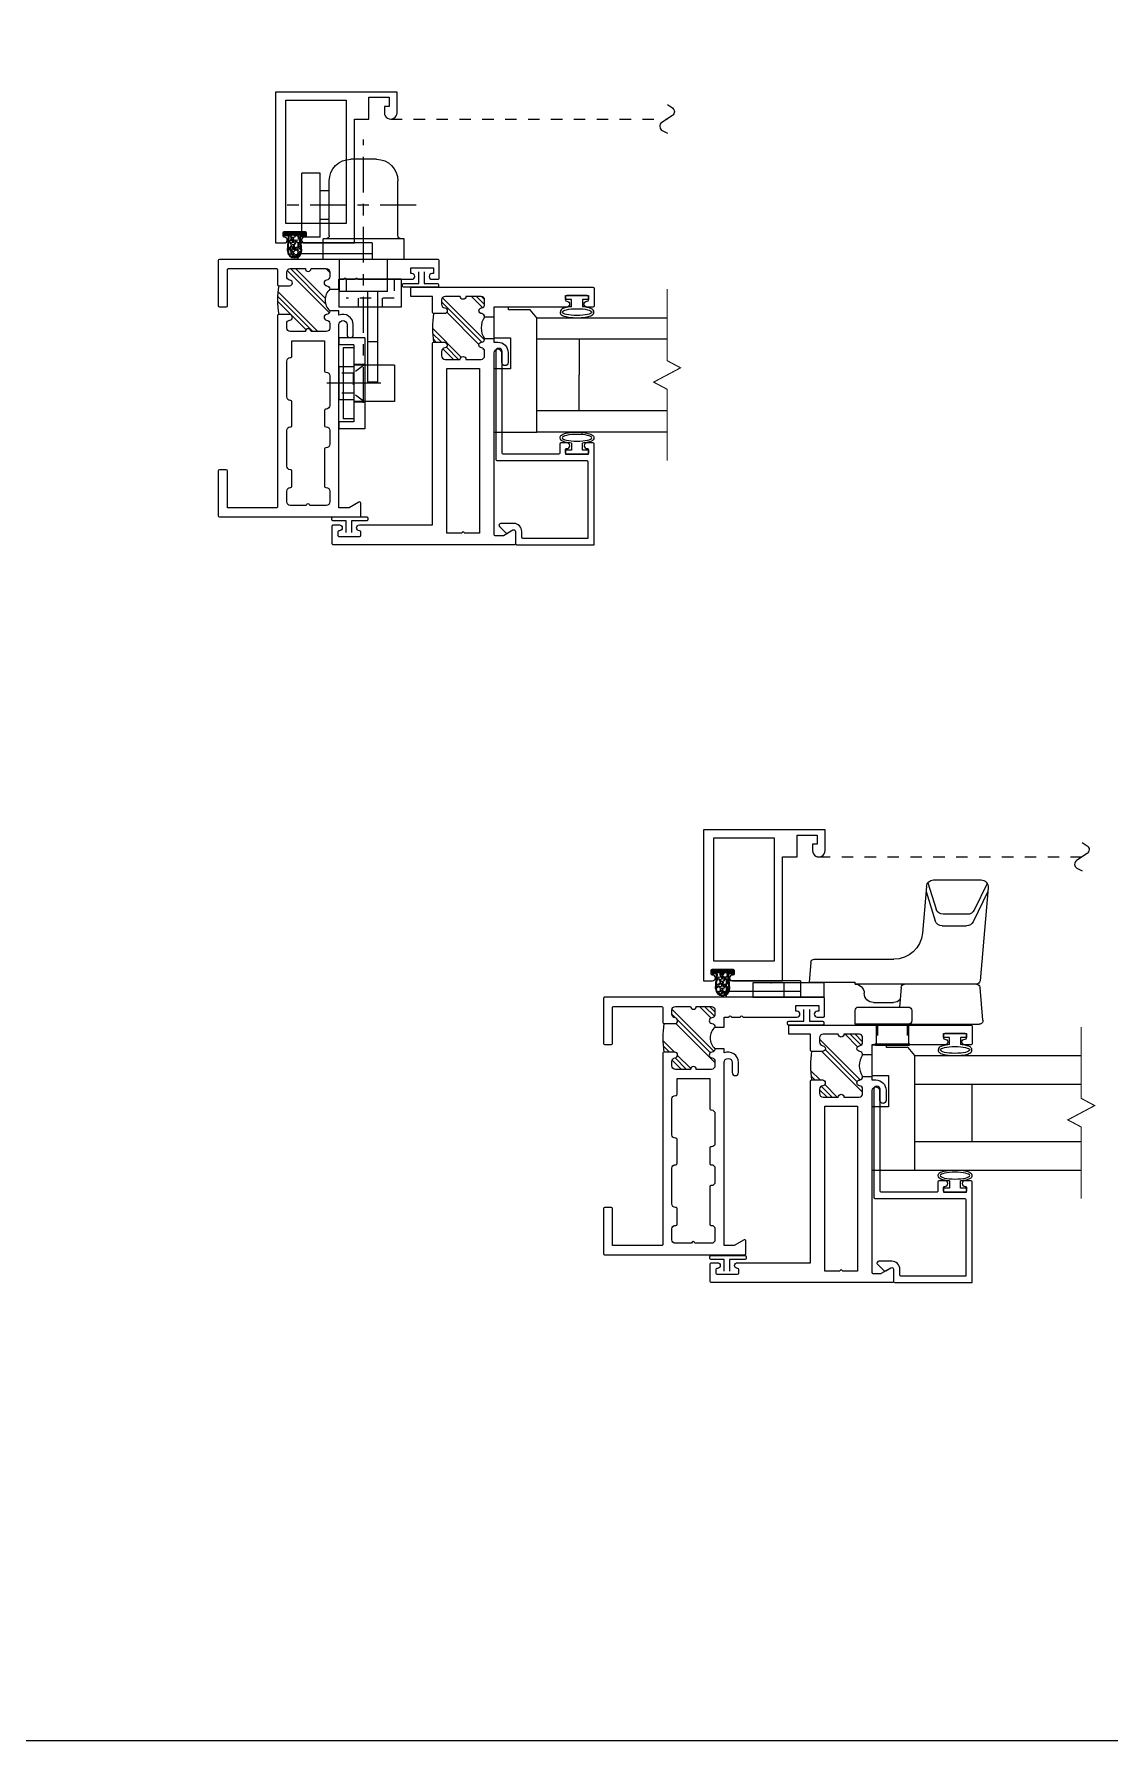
# Model space of a CAD drawing. Extents: x -7.4 to 79.9, y -10.6 to 40.1.
# Drawn here: x 6.81 to 16.21, y 1.37 to 16.29 of the extents above; entities that cross this region are included whole.
import ezdxf

# ---------------------------------------------------------------- set-up
doc = ezdxf.new("R2010")
doc.units = 0
doc.header["$LTSCALE"] = 0.25
doc.header["$MEASUREMENT"] = 0
for name, pattern in [('CENTER', [2, 1.25, -0.25, 0.25, -0.25]), ('HIDDEN', [0.375, 0.25, -0.125]), ('HIDDEN2', [0.1875, 0.125, -0.0625])]:
    doc.linetypes.add(name, pattern=pattern)
doc.layers.get('0').update_dxf_attribs({"linetype": 'CONTINUOUS'})
for name, color, linetype in [('FRAME', 1, 'CONTINUOUS'), ('GLASS', 7, 'CONTINUOUS'), ('LOCK', 7, 'CONTINUOUS'), ('MAGNET', 3, 'CONTINUOUS'), ('MISC', 7, 'CONTINUOUS'), ('MULTIPOINT_LATCH', 3, 'CONTINUOUS'), ('SCREEN', 92, 'CONTINUOUS'), ('TEXT', 7, 'CONTINUOUS'), ('VENT', 5, 'CONTINUOUS'), ('YK_GLASS_STOP', 5, 'CONTINUOUS')]:
    doc.layers.add(name, color=color, linetype=linetype)

# ---------------------------------------------------------------- blocks, each defined once
blk = doc.blocks.new('PO_STRIKE_PLATE')
at = {"layer": 'MISC'}
for p, q in [((0, 0), (3.552713678800501e-15, 0.6249999999999991)), ((3.552713678800501e-15, 0.6249999999999991), (0.1250000000000036, 0.6249999999999991)), ((0.1250000000000036, 0.6249999999999991), (0.1250000000000036, 0)), ((0.1250000000000036, 0.2699999999999996), (0, 0.2699999999999996)), ((0.1250000000000036, 0), (0, 0))]:
    blk.add_line(p, q, dxfattribs=at)
for p in [(0, 0.1599999999999993), (0.1250000000000036, 0.1599999999999993)]:
    blk.add_point(p, dxfattribs=at)
blk = doc.blocks.new('CAM_HANDLE')
for p, q in [((0, 0.1161875000000006), (0, 0.2714741523353972)), ((0.008493404240219604, 0.2792569234142386), (0.08036840424021818, 0.2729686757233143)), ((0.08750000000000213, 0.2651859046444729), (0.08750000000000213, 0)), ((0.2980131915195727, 0.2907622597221025), (0.09463159575978608, 0.2729686757233143)), ((0.2899999999999991, 0.2900611963054782), (0.2237782185349992, 0.2577788285627998)), ((0.3074550419727942, 0.2885703313885841), (0.2487782185350014, 0.2599660451509482)), ((0.3150000000000013, 0.1715660874876486), (0.3150000000000048, 0.2751967175644188)), ((0.2150000000000034, 0.1899867802653876), (0.2149999999999999, 0.2437338220277168)), ((0.240000000000002, 0.2459210386158652), (0.240000000000002, 0.1921739968535352)), ((0.3007368084804334, 0.1560005453299649), (0.1990527660782746, 0.1471043443582891)), ((0.2899999999999991, 0.1550611963054784), (0.2259642992054154, 0.1750730787428489)), ((0.308876598046254, 0.159162045421958), (0.2509642992054175, 0.1772602953309965)), ((0, 0.1161875000000006), (0, 0)), ((0.02968750000000142, 0.1240000000000006), (0.0078125, 0.1240000000000006)), ((0.03750000000000142, 0.0078125), (0.03750000000000142, 0.1161875000000006)), ((0.08036840424021818, 0.1004708081596526), (0.03750000000000142, 0.09672030876518711)), ((0.04750000000000298, 0.03999999999999915), (0.04750000000000298, 0.08420058844072464)), ((0.142000000000003, -0.08897828859934265), (0.142000000000003, 0.08484217572755526)), ((0, 0), (0.02968750000000142, 0)), ((0.08750000000000213, 0), (0.09199999999999875, 0)), ((0.09199999999999875, -0.1005115590726504), (0.09199999999999875, 0)), ((0.1348684042402155, -0.09676105967818494), (0.09199999999999875, -0.1005115590726504))]:
    blk.add_line(p, q)
for centre, radius, start, end in [((0.0078125, 0.2714741523353972), 0.007812499999999637, 85, 179.9999999999993), ((0.07968750000000213, 0.2651859046444729), 0.0078125, 0, 85.00000000000061), ((0.09531250000000213, 0.2651859046444729), 0.007812499999999637, 95, 180.0000000000007), ((0.2993750000000048, 0.2751967175644188), 0.015625, 0, 94.99999999999858), ((0.2306249999999999, 0.2437338220277168), 0.01562500000000003, 115.9887087733067, 180.0000000000012), ((0.255625000000002, 0.2459210386158652), 0.01562500000000003, 115.9887087733067, 180.0000000000012), ((0.2306250000000034, 0.1899867802653876), 0.015625, 180, 252.6453836210816), ((0.255625000000002, 0.1921739968535352), 0.015625, 180, 252.6453836210831), ((0.2993750000000013, 0.1715660874876486), 0.01562500000000016, 274.9999999999998, 2.035554996136651e-13), ((0.0078125, 0.1161875000000006), 0.0078125, 90, 180), ((0.02968750000000142, 0.1161875000000006), 0.0078125, 0, 90), ((0.204500000000003, 0.08484217572755526), 0.06249999999999959, 94.99999999999815, 179.9999999999996), ((0.06750000000000256, 0.08420058844072464), 0.01999999999999996, 136.0324787556993, 180), ((0.07968750000000213, 0.1082535792384949), 0.007812499999999637, 275, 1.526666247102488e-13), ((0.06750000000000256, 0.03999999999999915), 0.01999999999999957, 180, 270), ((0.02968750000000142, 0.0078125), 0.0078125, 270, 359.9999999999991), ((0.06750000000000256, 0), 0.01999999999999957, 0, 90), ((0.134187500000003, -0.08897828859934265), 0.007812499999999637, 275, 1.373999622392239e-12)]:
    blk.add_arc(centre, radius, start, end)
blk = doc.blocks.new('05P19-BLOCK-OG')
h = blk.add_hatch()
h.set_pattern_fill('PLAST', angle=45, style=0)
h.set_pattern_definition([(45, (0, 0), (-0.1767766952966369, 0.1767766952966369), []), (45, (-0.02209708691207961, 0.02209708691207961), (-0.1767766952966369, 0.1767766952966369), []), (45, (-0.04419417382415922, 0.04419417382415922), (-0.1767766952966369, 0.1767766952966369), [])])
h.paths.add_polyline_path([(0.006500000000002615, 1.119999999999997, -1), (0.006500000000002615, 1.169999999999998), (0.006499999999999062, 1.301999999999996, 0.4142135623730951), (-0.02449999999999974, 1.333000000000002), (-0.06282235637171851, 1.333000000000002, 0.3831100821435137), (-0.09364390909450426, 1.305321428571432, -0.9477161429389733), (-0.1434999999999995, 1.307999999999996), (-0.1434999999999995, 1.402999999999995, 0.08116490880306991), (-0.3934999999999995, 1.402999999999995), (-0.3935000000000031, 1.307999999999996, -0.9477161429388881), (-0.4433560909054926, 1.305321428571428, 0.383110082143552), (-0.4741776436282805, 1.333000000000002), (-0.5124999999999993, 1.333000000000002, 0.414213562373112), (-0.5435000000000016, 1.301999999999996), (-0.5435000000000016, 1.169999999999998, -1), (-0.5435000000000016, 1.119999999999997), (-0.5435000000000052, 0.9879999999999995, 0.4142135623730697), (-0.5124999999999993, 0.9570000000000007), (-0.4741776436282805, 0.9569999999999972, 0.3831100821435728), (-0.4433560909054714, 0.9846785714285693, -0.898026510133856), (-0.3936439090945107, 0.9846785714285708, 0.009247422742496176), (-0.3934999999999995, 0.9835410560201723, 0.3725428218125842), (-0.3628223563717016, 0.9569999999999972, -0.4362749181193996), (-0.1741776436283076, 0.9569999999999972, 0.3831100821436014), (-0.1433560909054956, 0.9846785714285695, -0.8980265101344621), (-0.0936439090945278, 0.9846785714285708, 0.3831100821435797), (-0.06282235637171851, 0.9570000000000007), (-0.0245000000000033, 0.9570000000000007, 0.414213562373095), (0.006499999999995509, 0.9879999999999995)])
for points in [[(-0.3934999999999995, 0.9835410560201723, -0.009247422742496176), (-0.3936439090945107, 0.9846785714285708, 0.8980265101338284), (-0.4433560909054712, 0.9846785714285708, -0.3831100821435873), (-0.4741776436282805, 0.9569999999999972), (-0.5124999999999993, 0.9570000000000007, -0.4142135623730697), (-0.5435000000000052, 0.9879999999999995), (-0.5435000000000016, 1.119999999999997, 0.9999999999999999), (-0.5435000000000016, 1.169999999999998), (-0.5435000000000016, 1.301999999999996, -0.414213562373112), (-0.5124999999999993, 1.333000000000002), (-0.4741776436282805, 1.333000000000002, -0.383110082143552), (-0.4433560909054926, 1.305321428571428, 0.9477161429388876), (-0.3935000000000031, 1.307999999999996), (-0.3934999999999995, 1.402999999999995, 0.414213562373095), (-0.4035000000000011, 1.413), (-2.073499999999999, 1.413, -0.414213562373147), (-2.083500000000004, 1.423000000000005), (-2.0835, 1.851999999999993), (-1.760500000000017, 1.851999999999993, 0.414213562373095), (-1.750500000000019, 1.861999999999991), (-1.750500000000019, 1.921999999999993, 0.414213562373095), (-1.760500000000017, 1.931999999999992), (-2.1535, 1.931999999999992, 0.414213562373095), (-2.163499999999998, 1.922000000000001), (-2.163499999999999, 0.6969999999999992, 0.414213562373095), (-2.153500000000001, 0.6870000000000012), (-2.042499999999997, 0.6869999999999976, 0.5773502691896818), (-2.033839745962155, 0.7019999999999982), (-2.083500000000001, 0.7880140831103262), (-2.083500000000001, 0.8769999999999989), (-0.4829229117880409, 0.8769999999999989, -0.9999999999999999), (-0.4829229117880409, 0.8060000000000009), (-0.5715738031341093, 0.8060000000000009, 0.9999999999999999), (-0.5715738031341093, 0.7520000000000024), (-0.4834999999999994, 0.7520000000000024, 0.5366750419289156), (-0.4005843802411153, 0.8769999999999953), (-0.3628223563717015, 0.8769999999999988), (-0.3628223563717015, 0.9569999999999972, -0.3831100821435872), (-0.3936439090945107, 0.9846785714285708)], [(-0.1434999999999995, 0.9835410560202007, 0.00924742274226656), (-0.1433560909054983, 0.9846785714285708, -0.383110082143587), (-0.1741776436283076, 0.9569999999999972), (-0.1741776436283076, 0.8769999999999988), (-0.08650000000001157, 0.8769999999999989), (-0.08650000000000446, 0.8378849659528314, 0.3178372451958593), (-0.08316666666667416, 0.8331709207449087, -0.7071067811862941), (-0.08316666666667061, 0.8143147399132538, 0.3178372451957417), (-0.08650000000000801, 0.8096006947053453), (-0.08650000000000801, 0.7378849659528299, 0.3178372451956331), (-0.08316666666667416, 0.7331709207449109, -0.7071067811862941), (-0.08316666666667061, 0.7143147399132559, 0.3178372451959373), (-0.08650000000000801, 0.7096006947053404), (-0.08649999999999736, 0.2389914200298442, 0.9999999999999999), (-0.0365000000000002, 0.2389914200298442), (-0.0365000000000002, 0.25), (0.01350000000000051, 0.25), (0.01350000000000051, 0.04999999999999716), (-0.0365000000000002, 0.05000000000000071), (-0.0365000000000002, 0.0640713322541302, 0.9999999999999999), (-0.08649999999999913, 0.0640713322541302), (-0.08650000000000091, 0.009999999999998016, 0.4142135623731472), (-0.07649999999999935, 0), (0.07649999999999935, 0, 0.414213562373069), (0.08650000000000269, 0.00999999999999801), (0.08650000000000091, 1.922000000000001, 0.414213562373095), (0.07649999999999935, 1.931999999999999), (-0.3164999999999942, 1.931999999999999, 0.414213562372965), (-0.3264999999999958, 1.922000000000001), (-0.3264999999999993, 1.861999999999998, 0.414213562373095), (-0.3164999999999942, 1.852), (-0.003499999999998948, 1.852, -0.414213562373199), (0.006500000000006166, 1.842000000000002), (0.006500000000002615, 1.422999999999998, -0.414213562373095), (-0.003499999999998951, 1.413), (-0.1335000000000015, 1.413, 0.414213562373095), (-0.1434999999999995, 1.402999999999995), (-0.1434999999999995, 1.307999999999996, 0.9477161429388934), (-0.0936439090945047, 1.305321428571428, -0.383110082143551), (-0.06282235637171851, 1.333000000000002), (-0.02449999999999974, 1.333000000000002, -0.414213562373095), (0.006499999999999062, 1.301999999999996), (0.006500000000002615, 1.169999999999998, 0.9999999999999997), (0.006500000000002615, 1.119999999999997), (0.006499999999995509, 0.9879999999999995, -0.414213562373095), (-0.0245000000000033, 0.9570000000000007), (-0.06282235637171851, 0.9570000000000007, -0.3831100821435794), (-0.0936439090945278, 0.9846785714285708, 0.8980265101338356), (-0.1433560909054918, 0.9846785714285708)]]:
    blk.add_lwpolyline(points, format="xyb")
blk.add_lwpolyline([(-1.3765, 0.9879999999999995, -0.414213562373095), (-1.407499999999999, 0.9570000000000007), (-1.528500000000001, 0.9570000000000007, -0.414213562373095), (-1.5595, 0.9879999999999995), (-1.5595, 0.9920000000000009, 0.4142135623730689), (-1.569499999999998, 1.001999999999999), (-1.8965, 1.001999999999999, 0.4142135623731211), (-1.906500000000001, 0.9919999999999973), (-1.906500000000001, 0.9879999999999995, -0.414213562373095), (-1.9375, 0.9570000000000007), (-2.032499999999999, 0.9569999999999972, -0.41421356237312), (-2.063500000000001, 0.9879999999999995), (-2.063500000000001, 1.131999999999998, 0.9999999999999999), (-2.063500000000001, 1.161999999999999), (-2.063499999999999, 1.301999999999996, -0.4142135623730923), (-2.032499999999999, 1.333000000000002), (-1.937500000000002, 1.333000000000002, -0.414213562373095), (-1.906500000000001, 1.301999999999996), (-1.906500000000001, 1.301999999999996), (-1.906500000000003, 1.298000000000005, 0.4142135623730945), (-1.896500000000003, 1.288), (-1.760499999999999, 1.288, 0.4142135623730955), (-1.750499999999999, 1.298000000000005), (-1.750500000000001, 1.301999999999996), (-1.750500000000001, 1.301999999999996, -0.4142135623730959), (-1.7195, 1.333000000000002), (-1.407500000000001, 1.333000000000002, -0.414213562373095), (-1.3765, 1.301999999999996), (-1.3765, 1.301999999999996), (-1.376500000000002, 1.297999999999998, 0.4142135623730976), (-1.366500000000002, 1.288), (-1.155499999999998, 1.288, 0.4142135623730924), (-1.145499999999998, 1.297999999999998), (-1.145499999999997, 1.301999999999996), (-1.145499999999997, 1.301999999999996, -0.414213562373095), (-1.114499999999998, 1.333000000000002), (-0.8024999999999967, 1.333000000000002, -0.4142135623730783), (-0.7714999999999961, 1.301999999999996), (-0.7714999999999979, 1.301999999999996), (-0.7714999999999961, 1.297999999999998, 0.4142135623730955), (-0.7614999999999963, 1.288), (-0.6234999999999999, 1.288), (-0.6234999999999999, 1.001999999999999), (-0.8885000000000005, 1.001999999999999, 0.414213562373069), (-0.8984999999999967, 0.9919999999999973), (-0.8984999999999985, 0.9879999999999995, -0.4142135623731034), (-0.9295000000000009, 0.9570000000000007), (-1.189500000000002, 0.9570000000000007, -0.414213562373095), (-1.220500000000003, 0.9879999999999995), (-1.220500000000001, 0.9919999999999973, 0.4142135623731472), (-1.230499999999999, 1.001999999999999), (-1.366500000000002, 1.001999999999999, 0.414213562373147), (-1.3765, 0.9919999999999973)], format="xyb", close=True)
at = {"color": 7}
for centre, radius, start, end in [((-0.2685000000000384, 0.6380355958714585), 0.7751100177289266, 80.71952999972237, 99.28047000027192), ((-0.2685000000000046, 0.869475561110952), 0.1286749171919361, 42.85912806963021, 137.1408719303697)]:
    blk.add_arc(centre, radius, start, end, dxfattribs=at)
blk = doc.blocks.new('05P11-Z-BAR')
h = blk.add_hatch()
h.set_pattern_fill('PLAST', angle=45, style=0)
h.set_pattern_definition([(45, (-0.3846097068984409, -1.398661897411557e-07), (-0.1767766952966369, 0.1767766952966369), []), (45, (-0.4067067938105207, 0.02209694704589005), (-0.1767766952966369, 0.1767766952966369), []), (45, (-0.4288038807226, 0.04419403395796961), (-0.1767766952966369, 0.1767766952966369), [])])
h.paths.add_polyline_path([(0.006500012155301604, 1.119999860133819, -0.4142135623730743), (-0.01849998784469875, 1.144999860133807, -0.4142135623730742), (0.006500012155301604, 1.169999860133802), (0.006500012155301604, 1.301999860133803, 0.4142135623730952), (-0.02449998784470075, 1.332999860133806), (-0.06282234421639288, 1.332999860133806, 0.3831100821436012), (-0.09364389693920794, 1.305321288705233, -0.9477161429388272), (-0.1434999878446988, 1.307999860133805), (-0.1434999878446988, 1.402999860133806, 0.08732874840429862), (-0.3934999878446988, 1.402999860133806), (-0.3934999878446988, 1.307999860133804, -1), (-0.4434999878446995, 1.307999860133808, 0.3529846201391642), (-0.4733297908957237, 1.332999860133806), (-0.5124999878446985, 1.332999860133806, 0.4142135623730613), (-0.5434999878446973, 1.301999860133804), (-0.5434999878446973, 1.169999860133792, -0.4142135623730532), (-0.5184999878446952, 1.144999860133804, -0.4142135623730535), (-0.5434999878446973, 1.119999860133805), (-0.5434999878446956, 0.9879998601338011, 0.4142135623730853), (-0.5124999878446954, 0.9569998601338012), (-0.4741776314730153, 0.9569998601338008, 0.3831100821436243), (-0.4433560787501896, 0.9846784315623762, -0.8980265101338073), (-0.3936438969391802, 0.9846784315623749, 0.3831100821435955), (-0.3628223442163705, 0.9569998601338012, -0.3255772967541123), (-0.174499987844698, 0.9569998601338008, 0.3636339569096083), (-0.1434999878446988, 0.9819998601337991, -0.9477161429388691), (-0.09364389693920705, 0.9846784315623749, 0.3831100821436257), (-0.06282234421640132, 0.9569998601338012), (-0.02449998784469898, 0.9569998601338012, 0.4142135623730952), (0.006500012155301604, 0.9879998601338018)])
blk.add_line((-0.08650000000003644, 0.8769999999999882), (-0.08650000000003644, 0.8769999999999882))
for points in [[(-2.163499999999992, 2.279999999999987, -0.4142135623730951), (-2.153500000000002, 2.289999999999992), (-2.00050000000001, 2.289999999999992, -0.414213562373095), (-1.990500000000005, 2.279999999999987), (-1.990500000000019, 2.225999999999985, -0.9999999999999999), (-2.040500000000002, 2.225999999999985), (-2.040500000000002, 2.22999999999999, 0.414213562373095), (-2.050500000000007, 2.239999999999995), (-2.080500000000008, 2.239999999999995, 0.414213562373095), (-2.090500000000013, 2.22999999999999), (-2.090500000000013, 2.049999999999983, 0.4142135623730949), (-2.080500000000008, 2.039999999999992), (-2.050500000000007, 2.039999999999992, 0.414213562373095), (-2.040500000000002, 2.049999999999983), (-2.040500000000002, 2.050999999999988, -0.9999999999999999), (-1.990500000000005, 2.050999999999988), (-1.990500000000019, 1.412999999999968), (-0.4034999999999953, 1.412999999999968, -0.414213562373095), (-0.393499999999996, 1.402999999999985), (-0.3935000000012612, 1.306458842872245, -0.8888336095938596), (-0.4431522135836654, 1.305951034930174, 0.3772582045381307), (-0.4738993975682249, 1.33299999999997), (-0.5124999999999962, 1.33299999999997, 0.414213562373095), (-0.5434999999999879, 1.301999999999978), (-0.5435000000000021, 1.169999999999973, -0.9999999999999999), (-0.5435000000000021, 1.119999999999549), (-0.5434999999999879, 0.9879999999999707, 0.414213562373095), (-0.5124999999999962, 0.9569999999999648), (-0.4741776164002478, 0.9569999999999648, 0.3831087811484064), (-0.4433560787501905, 0.9846784315623718, -0.8980265101338769), (-0.3936438969391807, 0.9846784315623744, 0.3831100821435925), (-0.3628223442163709, 0.9569998601338008), (-0.3628223442163634, 0.8769999999999745), (-0.3934999999998494, 0.8769999999999851), (-0.393499999999726, 0.8420000000002545, -0.414213562374017), (-0.4834999999997152, 0.7519999999999811), (-0.571499999999979, 0.7519999999999811, -0.9999999999999999), (-0.571499999999979, 0.8059999999999832), (-0.4859999999997129, 0.8059999999999832, 0.8591549295774696), (-0.4859999999996987, 0.8769999999999776), (-2.073500000000017, 0.8769999999999811, 0.4142135623730951), (-2.083500000000008, 0.866999999999976), (-2.083500000000008, 0.7970333209967748, 0.1316524975873933), (-2.082160254037852, 0.7920333209967794), (-2.03450961894324, 0.7094999999999914, -0.5773534625289464), (-2.047500143700653, 0.6870000000006797), (-2.153500000000002, 0.6869999999999834, -0.414213562373095), (-2.163500000000007, 0.6969999999999885), (-2.163500000000007, 2.280000021861284)], [(-0.02450000000001085, 0.956999999999979, 0.414213562373095), (0.006499999999995065, 0.9879999999999707), (0.006499999999995065, 1.12000000000151, -0.9999999999999997), (0.006499999999995065, 1.169999999999973), (0.006499999999995065, 1.301999999999978, 0.414213562373095), (-0.02450000000001085, 1.332999999999984), (-0.06282235637103684, 1.332999999999984, 0.38311008214375), (-0.09364390909385012, 1.305321428571403, -0.9477161429392208), (-0.1434999999999964, 1.307999999999992), (-0.143499999999996, 1.402999999999984, -0.414213562373095), (-0.1334999999999966, 1.412999999999983), (0.006499999999995509, 1.412999999999997), (0.006499999999995509, 1.602999999999994), (0.0864999999999938, 1.602999999999994), (0.08650000000000801, 0.01000000000000512, -0.414213562373095), (0.0765000000000029, 0), (-0.0765000000000029, 0, -0.414213562373095), (-0.0864999999999938, 0.01000000000000512), (-0.0864999999999938, 0.06399999999999295, -0.9999999999999999), (-0.03650000000001086, 0.06399999999999295), (-0.03650000000001086, 0.06000000000000227, 0.414213562373095), (-0.02650000000000574, 0.04999999999999716), (0.003499999999995396, 0.04999999999999716, 0.414213562373095), (0.01350000000000051, 0.06000000000000227), (0.01350000000000051, 0.2399999999999949, 0.414213562373095), (0.003499999999995396, 0.25), (-0.02650000000000574, 0.25, 0.414213562373095), (-0.03650000000001086, 0.2399999999999949), (-0.03650000000001086, 0.2390000000000043, -0.9999999999999999), (-0.0864999999999938, 0.2390000000000043), (-0.08650000000003644, 0.8769999999999882), (-0.1744999878447051, 0.8769999999999742), (-0.1744999878446976, 0.9569998601338012, 0.3636339569096084), (-0.1434999878446988, 0.9819998601338, -0.9477161429388556), (-0.09364389693920705, 0.9846784315623751, 0.3831100821435591), (-0.06282234421640887, 0.9569998601338017), (-0.02449998784469898, 0.9569998601338014)]]:
    blk.add_lwpolyline(points, format="xyb")
blk.add_lwpolyline([(-2.063499999999998, 1.160499999999971), (-2.063499999999998, 1.287999999999982), (-0.6234999999999999, 1.287999999999968), (-0.6234999999999999, 1.001999999999967), (-2.063499999999998, 1.001999999999981), (-2.063499999999998, 1.129499999999965), (-2.048499999999998, 1.144999999999968)], close=True)
at = {"color": 7}
for centre, radius, start, end in [((-0.2685000000000084, 0.6380355958717443), 0.7751100177289135, 80.71952999972298, 99.28047000039282), ((-0.2686611660305345, 0.8277217441759068), 0.1599348578108211, 53.93185351632605, 126.0681464836738)]:
    blk.add_arc(centre, radius, start, end, dxfattribs=at)
blk = doc.blocks.new('Screen Break Line')
at = {"layer": 'SCREEN'}
blk.add_lwpolyline([(0.1267672425076292, -0.002743002690042573), (0.0966503198508839, -0.04638059856228338, -0.5305913477462466), (0.03040808314428389, -0.04578868895731247), (-0.03040808314428389, 0.04578868895731247, 0.5672288515942128), (-0.09899510331010575, 0.0425370605804325), (-0.1232327574923708, -0.002743002690042573)], format="xyb", dxfattribs=at)
blk = doc.blocks.new('05P09-1in_GLASS_STOP')
for p, q in [((-1.338499999999972, 0.2499999999999649), (-1.373499999999954, 0.2499999999999649)), ((-1.373499999999954, 0.2499999999999649), (-1.373499999999954, 0.04999999999996563)), ((-1.338499999999972, 0.1974999999999594), (-1.338499999999972, 0.2499999999999649)), ((-1.275853779249904, 0.1974999999999593), (-1.338499999999972, 0.1974999999999594)), ((-0.08414622075012657, 0.1974999999999593), (-0.02150000000005881, 0.1974999999999594)), ((-0.02150000000005881, 0.1974999999999594), (-0.02150000000005881, 0.2499999999999649)), ((-0.02150000000005881, 0.2499999999999649), (0.01349999999992357, 0.2499999999999649)), ((0.01349999999992357, 0.2499999999999649), (0.01349999999992357, 0.04999999999996563)), ((-1.373499999999954, 0.04999999999996563), (-1.338499999999972, 0.04999999999996563)), ((-1.338499999999972, 0.04999999999996563), (-1.338499999999972, 0.1024999999999676)), ((-1.338499999999972, 0.1024999999999676), (-1.275826462603502, 0.1024999999999676)), ((-0.02150000000005881, 0.1024999999999676), (-0.08417353739652866, 0.1024999999999676)), ((-0.02150000000005881, 0.04999999999996563), (-0.02150000000005881, 0.1024999999999676)), ((0.01349999999992357, 0.04999999999996563), (-0.02150000000005881, 0.04999999999996563))]:
    blk.add_line(p, q)
blk.add_lwpolyline([(-2.034509618943189, 0.709499999999962, -0.5773502691896282), (-2.047499999999956, 0.6869999999999622), (-2.153499999999957, 0.6869999999999586, 0.414213562373095), (-2.163499999999956, 0.6769999999999589), (-2.163499999999952, -4.074843838788075e-14), (-1.283499999999953, -3.430263807677984e-14, 0.414213562373095), (-1.273499999999953, 0.009999999999965483), (-1.273499999999953, 0.06249999999996569, 0.414213562373095), (-1.298499999999954, 0.08749999999996562, 0.4353107658766602), (-1.323436142935254, 0.06071428571425298, -0.4353107658766482), (-1.333410600109447, 0.04999999999996331), (-1.363499999999954, 0.04999999999996465, -0.414213562373095), (-1.373499999999954, 0.05999999999996444), (-1.373499999999955, 0.2399999999999662, -0.414213562373069), (-1.363499999999955, 0.2499999999999662), (-1.333410600109449, 0.2499999999999673, -0.4353107658766483), (-1.323436142935256, 0.2392857142856776, 0.4353107658766491), (-1.298499999999954, 0.2124999999999652, 0.4142135623730846), (-1.273499999999955, 0.2374999999999657), (-1.273499999999956, 0.289999999999966, 0.414213562373095), (-1.283499999999956, 0.2999999999999657), (-1.363499999999955, 0.2999999999999642, -0.414213562373095), (-1.373499999999955, 0.3099999999999637), (-1.373499999999959, 0.794999999999965, -0.414213562373095), (-1.363499999999959, 0.804999999999965), (-0.4744999999999564, 0.8049999999999712, 0.414213562373095), (-0.4474999999999567, 0.8319999999999715), (-0.4474999999999567, 0.832999999999971, 0.4142135623730854), (-0.4744999999999568, 0.85999999999997), (-1.418499999999959, 0.8599999999999642, 0.414213562373095), (-1.428499999999958, 0.8499999999999642), (-1.428499999999953, 0.06499999999996213, -0.414213562373095), (-1.438499999999952, 0.05499999999996234), (-2.108499999999953, 0.05499999999995939), (-2.108499999999957, 0.6219999999999614, -0.414213562373095), (-2.098499999999957, 0.6319999999999611), (-2.047499999999955, 0.6319999999999616, 0.4142135623730913), (-1.977499999999956, 0.7019999999999622), (-1.977499999999958, 0.8169999999999606, 0.6681786379192891), (-2.003106601717757, 0.827606601717759), (-2.058106601631872, 0.7726066018036458, 0.3394542582338879), (-2.060490380987773, 0.7545000001151775)], format="xyb", close=True)
at = {"extrusion": (0, 0, -1)}
blk.add_ellipse((-1.2289291316869, 0.1499999999999634), major_axis=(0, 0.1291417834930815), ratio=0.2323028162423295, dxfattribs=at)
blk.add_ellipse((-0.1310708683131314, 0.1499999999999634), major_axis=(0, 0.1291417834930815), ratio=0.2323028162423295)
for points in [[(-1.275853779249904, 0.1974999999999593), (-1.273938190545398, 0.2192619323686303), (-1.270684808042259, 0.2391379696675815), (-1.262201438920193, 0.269069332635437), (-1.258215810358613, 0.2801243945857691), (-1.244533896504789, 0.293754654219429), (-1.237386552117176, 0.2980894733957157), (-1.2289291316869, 0.2980894733957157), (-1.218154655521283, 0.2980894733957157), (-1.210180854261304, 0.2915249131501246), (-1.200644199709614, 0.2792864122119093), (-1.19749161864533, 0.272415250409158), (-1.187316895189901, 0.243753269355699), (-1.182787928806263, 0.214756435282374), (-1.178223271315853, 0.1361969476708844), (-1.181539402396775, 0.08512002492507269), (-1.194225220223968, 0.03441686393291407), (-1.198335317857193, 0.0217742830980299), (-1.214405035745801, 0.004813679647900332), (-1.228191195667913, -0.0004377570690987098), (-1.249447038975437, 0.008139219907663503), (-1.254175250128936, 0.01589043658372705), (-1.262309161456975, 0.03183721654204369), (-1.265385380551637, 0.04115887258281616), (-1.271564316548104, 0.06650385090212958), (-1.274182688772433, 0.0838462754853849), (-1.275826462603502, 0.1024999999999675)], [(-0.08414622075012645, 0.1974999999999593), (-0.08606180945463304, 0.2192619323686303), (-0.08931519195777216, 0.2391379696675815), (-0.0977985610798382, 0.269069332635437), (-0.1017841896414173, 0.2801243945857691), (-0.115466103495242, 0.293754654219429), (-0.1226134478828547, 0.2980894733957157), (-0.1310708683131314, 0.2980894733957157), (-0.1418453444787475, 0.2980894733957157), (-0.149819145738727, 0.2915249131501246), (-0.159355800290417, 0.2792864122119093), (-0.1625083813547009, 0.272415250409158), (-0.1726831048101294, 0.243753269355699), (-0.1772120711937677, 0.214756435282374), (-0.1817767286841776, 0.1361969476708844), (-0.1784605976032558, 0.08512002492507269), (-0.1657747797760634, 0.03441686393291407), (-0.1616646821428381, 0.0217742830980299), (-0.1455949642542301, 0.004813679647900332), (-0.1318088043321184, -0.0004377570690987098), (-0.1105529610245942, 0.008139219907663503), (-0.1058247498710952, 0.01589043658372705), (-0.09769083854305549, 0.03183721654204369), (-0.09461461944839367, 0.04115887258281616), (-0.08843568345192698, 0.06650385090212958), (-0.08581731122759839, 0.0838462754853849), (-0.08417353739652866, 0.1024999999999675)]]:
    blk.add_open_spline(points, degree=3, knots=[5.075676406543776, 5.075676406543776, 5.075676406543776, 5.075676406543776, 5.596594853853209, 5.596594853853209, 6.055763188068042, 6.055763188068042, 6.283185307179586, 6.283185307179586, 6.283185307179586, 6.57291362589119, 6.57291362589119, 6.862641944602795, 6.862641944602795, 7.608886423721328, 7.608886423721328, 8.676450748970272, 8.676450748970272, 9.184339566121352, 9.184339566121352, 9.518241711648844, 9.518241711648844, 9.852143857176337, 9.852143857176337, 10.18604600270383, 10.18604600270383, 10.63143584422233, 10.63143584422233, 10.63143584422233, 10.63143584422233])
blk = doc.blocks.new('A$C4B057A47')
at = {"layer": 'MAGNET'}
for p, q in [((1.495754275993022e-07, 0.1440000135831312), (1.495754275993022e-07, 1.358312928800842e-08)), ((1.495754275993022e-07, 0.1440000135831312), (0.6500001495754262, 0.1440000135831312)), ((1.495754275993022e-07, 0.05000001358313), (0.6500001495754262, 0.05000001358313)), ((1.495754275993022e-07, 1.358312928800842e-08), (0.6500001495754262, 1.358312928800842e-08)), ((0.6500001495754262, 0.1440000135831312), (0.6500001495754262, 1.358312928800842e-08))]:
    blk.add_line(p, q, dxfattribs=at)
blk = doc.blocks.new('A$C3E2104E7')
at = {"layer": 'SCREEN'}
blk.add_lwpolyline([(0.02490016478563462, 0.1033195725520102), (0.02510016478564125, 0.1033195725520102, -0.414213562373095), (0.05000016478564362, 0.07841957255200782), (0.05000016478564362, 0.07731957255199973, 0.4142135623730949), (0.06000016478563452, 0.06731957255200882), (0.09000016478560724, 0.06731957255200882, 0.414213562373095), (0.100000164785655, 0.07731957255199973), (0.100000164785655, 0.2573195725520065, 0.414213562373095), (0.09000016478560724, 0.2673195725519975), (0.06000016478563452, 0.2673195725519975, 0.414213562373095), (0.05000016478564362, 0.2573195725520065), (0.05000016478564362, 0.2532195725520126, -0.4142135623730951), (0.02510016478564125, 0.2283195725520102), (0.02490016478563462, 0.2283195725520102, -0.4142135623730949), (1.647856322506414e-07, 0.2532195725520126), (1.647856322506414e-07, 0.6904999818689532), (1.082515027650786, 0.6904999818689532), (1.082515027650786, 0.8174999818689628), (1.272515027650783, 0.8174999818689628), (1.272515027650783, 0.9924999818689457), (1.192515027650785, 0.9924999818689457), (1.192515027650785, 0.9524999818689537), (1.137515027650792, 0.9524999818689821, -1.00000000000013), (1.137515027650792, 1.062499981868967), (1.317515027650785, 1.062499981868967), (1.317515027650785, -1.81310326752282e-08), (1.647856322506414e-07, -1.81310326752282e-08), (1.647856322506414e-07, 0.07841957255200782, -0.414213562373095)], format="xyb", close=True, dxfattribs=at)
blk.add_lwpolyline([(1.247515027650699, 0.08999998186891389), (1.247515027650699, 0.6174999818689173), (0.1700001647855416, 0.6174999818689173), (0.1700001647855416, 0.08999998186888547)], close=True, dxfattribs=at)
blk = doc.blocks.new('A$C6C2E70C2')
for p, q in [((0.3549999849791305, 0.6199999981147393), (0.354999984979127, -1.885254619082843e-09)), ((0.3549999849791305, 0.6199999981147393), (0.4499999849791294, 0.6199999981147428)), ((0.4499999849791294, 0.6199999981147428), (0.4499999849791294, -1.885254619082843e-09)), ((-1.502087343396852e-08, 0.468999998114743), (-1.50208769866822e-08, 0.1509999981147452)), ((-1.502087343396852e-08, 0.468999998114743), (0.3549999849791341, 0.468999998114743)), ((-1.50208769866822e-08, 0.1509999981147452), (0.3549999849791234, 0.1509999981147452)), ((0.354999984979127, -1.885254619082843e-09), (0.4499999849791294, -1.885254619082843e-09))]:
    blk.add_line(p, q)
blk = doc.blocks.new('MULTIPOINT_LATCH')
at = {"linetype": 'CENTER'}
for p, q in [((0.6612792535850609, -1.166472818834677), (0.6612792535850609, 1.134744801761116)), ((0.2031673568760617, 0.5615000000000023), (1.390157207753671, 0.5615000000000023))]:
    blk.add_line(p, q, dxfattribs=at)
for p, q in [((0.5492792535850661, 0.9615000000000009), (0.7732792535850557, 0.9615000000000009)), ((0.3612792535850566, 0.2965000000000089), (0.3612792535850637, 0.7734999999999985)), ((0.9612792535850581, 0.2965000000000089), (0.9612792535850581, 0.7734999999999985)), ((1.041279253585056, 0.2815000000000012), (1.041279253585056, 0.8415000000000106)), ((1.041279253585056, 0.8415000000000106), (1.201279253585067, 0.8415000000000106)), ((1.20127925358506, 0.2815000000000012), (1.201279253585067, 0.8415000000000106)), ((0.9612792535850581, 0.6865000000000094), (1.041279253585056, 0.6865000000000094)), ((0.9612792535850581, 0.4364999999999952), (1.041279253585056, 0.4365000000000023)), ((0.3069999999999986, 0.2665000000000077), (1.015558507170123, 0.2665000000000077)), ((0.3069999999999986, 0.08650000000000091), (0.3069999999999986, 0.2665000000000006)), ((1.015558507170123, 0.08650000000000091), (1.015558507170123, 0.2665000000000077)), ((1.041279253585056, 0.2815000000000012), (1.20127925358506, 0.2815000000000012)), ((0.3069999999999986, 0.08650000000000091), (1.015558507170123, 0.08650000000000091)), ((0.4512792535850672, -0.1944999999999908), (0.45127925358506, 0.08650000000000801)), ((0.8712792535850618, -0.1944999999999908), (0.8712792535850618, 0.08650000000000091)), ((0.3319999999999972, -0.0864999999999938), (0.8769999999999989, -0.0864999999999938)), ((0.3319999999999972, -0.0864999999999938), (0.3319999999999972, -0.3314999999999912)), ((0.8769999999999989, -0.0864999999999938), (0.8769999999999989, -0.3314999999999912)), ((0.4512792535850672, -0.1944999999999908), (0.8712792535850618, -0.1944999999999908)), ((0.5412792535850706, -0.1944999999999908), (0.5412792535850706, -0.9845000000000041)), ((0.6262792535850714, -0.1944999999999908), (0.6262792535850714, -0.9845000000000041)), ((0.3319999999999972, -0.3314999999999912), (0.8769999999999989, -0.3314999999999912)), ((0.5412792535850706, -0.6345000000000027), (0.6262792535850714, -0.6345000000000027)), ((0.6519999999999868, -0.5985000000000014), (0.6519999999999904, -1.393500000000003)), ((0.6519999999999868, -0.5985000000000014), (0.8769999999999918, -0.5985000000000014)), ((0.745999999999988, -0.6605000000000025), (0.7459999999999916, -1.331500000000002)), ((0.745999999999988, -0.6605000000000025), (0.8769999999999918, -0.6605000000000025)), ((0.8769999999999918, -0.5985000000000014), (0.8769999999999882, -0.6605000000000061)), ((0.745999999999988, -0.8510000000000026), (0.8769999999999882, -0.8510000000000026)), ((0.8769999999999882, -0.8510000000000026), (0.8769999999999847, -1.141000000000005)), ((0.5119994047442695, -0.9960000000000022), (0.981381623312604, -0.9960000000000022)), ((0.5412792535850706, -0.9845000000000041), (0.6262792535850714, -0.9845000000000041)), ((0.745999999999988, -1.141000000000002), (0.8769999999999882, -1.141000000000002)), ((0.7459999999999916, -1.331500000000002), (0.8769999999999918, -1.331500000000002)), ((0.8769999999999882, -1.331500000000002), (0.8769999999999918, -1.393500000000003)), ((0.6519999999999904, -1.393500000000003), (0.8769999999999918, -1.393500000000003))]:
    blk.add_line(p, q)
at = {"linetype": 'HIDDEN'}
for p, q in [((0.3944999999999972, -0.0864999999999938), (0.3944999999999972, -0.251499999999993)), ((0.8144999999999989, -0.0864999999999938), (0.8144999999999989, -0.251499999999993)), ((0.3944999999999972, -0.251499999999993), (0.8144999999999989, -0.251499999999993)), ((0.4995000000000012, -0.251499999999993), (0.4995000000000012, -0.3314999999999912)), ((0.7094999999999985, -0.251499999999993), (0.7094999999999985, -0.3314999999999912))]:
    blk.add_line(p, q, dxfattribs=at)
at = {"linetype": 'HIDDEN2'}
for p, q in [((0.6519999999999939, -0.8310000000000031), (0.7519999999999882, -0.9085000000000036)), ((0.6519999999999939, -0.8310000000000031), (0.7459999999999916, -0.8309999999999995)), ((0.7519999999999882, -0.9085000000000072), (0.7519999999999953, -1.083500000000004)), ((0.7519999999999882, -0.9085000000000036), (0.8769999999999847, -0.9085000000000036)), ((0.6519999999999939, -1.160999999999998), (0.7519999999999918, -1.083500000000001)), ((0.6519999999999939, -1.160999999999998), (0.7459999999999916, -1.160999999999998)), ((0.7519999999999953, -1.083500000000004), (0.8769999999999847, -1.083500000000001))]:
    blk.add_line(p, q, dxfattribs=at)
for centre, radius, start, end in [((0.5492792535850661, 0.7734999999999985), 0.188, 90, 179.9999999999996), ((0.7732792535850557, 0.7734999999999985), 0.188, 4.071109992273301e-13, 90), ((0.3312792535850555, 0.2965000000000089), 0.03, 270, 0), ((0.9912792535850592, 0.2965000000000089), 0.03, 180, 270)]:
    blk.add_arc(centre, radius, start, end)
blk.add_blockref('A$C6C2E70C2', (0.391000015020861, -1.305999998114743))
blk = doc.blocks.new('*U143')
h = blk.add_hatch(color=7)
h.dxf.hatch_style = 1
h.paths.add_polyline_path([(-0.06244228641652898, 0.1619882729286112), (-0.0520159362549512, 0.03959539549218635, -0.4393819219709624), (-0.05899056916341916, 0.03200000000000003), (-0.08744328750798944, 0.03199999999999958, 0.414213562373092), (-0.09444328750798936, 0.02499999999999958), (-0.09444328750798936, 0.006999999999999534, 0.4142135623730894), (-0.08744328750798935, -3.33066907387547e-16), (-0.04044228750799125, 0), (-0.03444328750798856, -0.0060000000000002), (0.03555771249200922, -0.0060000000000002), (0.03555771249200923, -2.775557561562891e-17), (-0.03444328750798852, 0), (-0.04044228750799118, 0.005999999999999645), (-0.08494328750798986, 0.005999999999999617, -0.4142135623730941), (-0.08844328750798985, 0.00949999999999962), (-0.08844328750798985, 0.02249999999999991, -0.414213562373071), (-0.08494328750798988, 0.02599999999999963), (-0.05899056916341897, 0.02600000000000002, 0.4393819219709506), (-0.04603767947626435, 0.0401057344854886), (-0.05644207855980712, 0.1619858380355864, -1.000618141417038), (0.05755671249201022, 0.160705716355984), (0.05755671249201023, 0.152869), (0.04705771705673792, 0.03901089416962103, 0.414459032046027), (0.06005771249200897, 0.02599999999999977), (0.08605771249200875, 0.02599999999999963, -0.4142135623730931), (0.08955771249200875, 0.02249999999999963), (0.08955771249200878, 0.009499999999999814, -0.4142135623731137), (0.08605771249200878, 0.005999999999999589), (-0.03444328750798853, 0.005999999999999645), (-0.03444328750798853, 0), (0.0885567124920108, -3.33066907387547e-16, 0.4142135623730951), (0.09555671249201081, 0.006999999999999673), (0.09555671249201081, 0.02499999999999974, 0.4142135623730885), (0.0885567124920108, 0.03199999999999958), (0.06005771249200895, 0.03199999999999983, -0.4142135623729288), (0.05305771249200897, 0.0389999999999959), (0.0635577124920091, 0.1620000000000135, 1.000093076325736)])
h = blk.add_hatch()
h.set_pattern_fill('GRAVEL', scale=0.0625)
h.set_pattern_definition([(228.012787504, (-0.01399056916341923, 0.08849999999999991), (-0.5000000000000039, -0.5625000000000002), [0.0084085, -0.8324430029421062]), (184.969740728, (-0.01961556916341944, 0.08224999999999982), (0.7499999999999984, 0.06250000000000219), [0.01442925, -1.428495297576875]), (132.510447078, (-0.03399056916341969, 0.08099999999999985), (0.6250000000000073, -0.6874999999999916), [0.01017425, -1.007252037256231]), (267.273689006, (-0.05836556916341973, 0.06537499999999985), (0.06250000000000151, 1.250000000000001), [0.013139875, -1.300847377601812]), (292.833654178, (-0.0589905691634196, 0.0522499999999998), (-0.3124999999999993, 0.7500000000000018), [0.0128846875, -1.275585820505518]), (357.273689006, (-0.05399056916341971, 0.04037499999999983), (-1.250000000000001, 0.0625000000000016), [0.013139875, -1.300847377601812]), (37.6942404667, (-0.04086556916341966, 0.03974999999999984), (-0.8124999999999999, -0.6249999999999983), [0.0173768125, -1.72030303430725]), (72.2553283749, (-0.02711556916341973, 0.05037499999999973), (0.4375000000000017, 1.375), [0.01640549999999999, -1.624145093550837]), (121.429565615, (-0.02211556916341983, 0.06599999999999973), (-0.5000000000000012, 0.8124999999999992), [0.013184375, -1.305254569358062]), (175.236358309, (-0.0289905691634198, 0.07724999999999971), (0.687499999999999, -0.06250000000000237), [0.015052, -0.7375476611745188]), (222.397437798, (-0.04399056916341948, 0.0784999999999999), (-0.7499999999999977, -0.6874999999999982), [0.0194655, -1.927085937799681]), (138.814074834, (0.003509430836579952, 0.06474999999999975), (-0.4375000000000021, 0.375), [0.006643812499999998, -0.6577403007959185]), (171.46923439, (-0.001490569163419941, 0.06912499999999977), (0.8124999999999999, -0.1249999999999997), [0.0126398125, -1.251344463509813]), (225, (-0.01399056916341923, 0.07099999999999984), (-6.938893903907228e-18, -0.06249999999999581), [0.0088388125, -0.07954953514831875]), (203.198590514, (-0.01836556916341969, 0.0784999999999999), (0.3124999999999993, 0.1249999999999985), [0.004759875, -0.4712259441164938]), (291.801409486, (-0.02274056916341927, 0.07662499999999983), (-0.06249999999998024, 0.1875000000000064), [0.0067314375, -0.3298413629459063]), (30.96375653209999, (-0.02024056916341976, 0.07037499999999974), (0.1875000000000033, 0.1249999999999987), [0.0109330625, -0.3535014309278312]), (161.565051177, (-0.01086556916341941, 0.07599999999999973), (0.1250000000000007, -0.06249999999999854), [0.007905687499999998, -0.1897366662605249]), (16.389540334, (-0.0589905691634196, 0.07662499999999983), (0.6249999999999979, 0.1875000000000027), [0.011075, -1.096427821666837]), (70.3461759419, (-0.0483655691634195, 0.07974999999999988), (-0.2500000000000763, -0.6875000000002123), [0.0092913125, -0.9198379842074375]), (293.198590514, (-0.01086556916341941, 0.08849999999999991), (-0.1249999999999982, 0.3124999999999994), [0.0095196875, -0.4664661316164938]), (343.610459666, (-0.007115569163419266, 0.07974999999999988), (-0.6249999999999979, 0.1875000000000027), [0.011075, -1.096427821666812]), (339.44395478, (-0.0589905691634196, 0.03787499999999977), (-0.3125000000000023, 0.1250000000000015), [0.01068, -0.5233202340823435]), (294.775140569, (-0.04899056916341982, 0.03412499999999985), (-0.3125000000000003, 0.6875000000000001), [0.008948625, -0.88591519145475]), (66.8014094864, (-0.01024056916341998, 0.0259999999999998), (0.1249999999999988, 0.3124999999999981), [0.0095196875, -0.4664661316164938]), (17.3540246363, (-0.006490569163419835, 0.03474999999999984), (-0.8124999999999986, -0.2499999999999977), [0.0104769375, -1.03721397589]), (69.44395478040002, (-0.04086556916341966, 0.0259999999999998), (-0.1250000000000004, -0.3124999999999972), [0.005339999999999998, -0.5286602340823435]), (101.309932474, (-0.01399056916341923, 0.0259999999999998), (-0.06249999999999774, 0.2500000000000008), [0.003186875, -0.31550184459955]), (165.963756532, (-0.01461556916341955, 0.02912499999999985), (0.1874999999999974, -0.06250000000000008), [0.0128846875, -0.2448094141011063]), (186.009005957, (-0.02711556916341973, 0.03224999999999978), (0.6250000000000029, 0.06249999999999895), [0.011940625, -1.182120198408925]), (303.690067526, (-0.02024056916341976, 0.06474999999999975), (-0.0624999999999992, 0.1249999999999991), [0.009013874999999996, -0.2163330797165]), (353.157226587, (-0.01524056916341987, 0.05724999999999991), (1.062500000000001, -0.1250000000000033), [0.015737125, -1.557972664001769]), (60.9453959009, (0.0003844308365801297, 0.05537499999999984), (-0.2499999999999985, -0.4374999999999986), [0.006434749999999999, -0.6370421338116875]), (90, (0.003509430836579952, 0.06099999999999983), (-0.06249999999999999, 0.0625), [0.00375, -0.05875]), (120.256437164, (-0.02836556916341948, 0.03412499999999985), (0.2500000000000006, -0.4375000000000005), [0.00868275, -0.8595949993406126]), (48.01278750420001, (-0.03274056916341994, 0.0416249999999998), (0.5, 0.5624999999999984), [0.016817, -0.8240345029421061]), (0, (-0.02149056916341952, 0.05412499999999987), (0.0625, 0.0625), [0.01625, -0.04625]), (325.3048464690001, (-0.005240569163419195, 0.05412499999999987), (0.6250000000000087, -0.4374999999999891), [0.009882124999999997, -0.9783296438026248]), (254.054604099, (0.00288443083658052, 0.04849999999999988), (-0.06250000000000236, -0.2500000000000003), [0.009100125, -0.4459067430800313]), (207.645975364, (0.0003844308365801297, 0.03974999999999984), (-1.187499999999997, -0.625000000000003), [0.0148165625, -1.466842136391212]), (175.42607874, (-0.01274056916341948, 0.03287499999999977), (-0.8124999999999971, 0.06250000000000008), [0.0156749375, -1.551817087998056])])
h.paths.add_polyline_path([(-0.04603767947626435, 0.0401057344854886, -0.439381921970955), (-0.05899056916341917, 0.02600000000000004), (0.06005771249200896, 0.02599999999999981, -0.4144590320460285), (0.04705771705673792, 0.03901089416962114), (0.05755671249201022, 0.152869), (0.05755671249201022, 0.1620562836440117, 1.088327733891048), (-0.05551481832240441, 0.151123646683152)])
h = blk.add_hatch(color=7)
h.dxf.hatch_style = 1
h.paths.add_polyline_path([(0.08605771249200878, 0.00599999999999962, 0.4142135623730953), (0.08955771249200878, 0.009499999999999622), (0.08955771249200878, 0.02249999999999944, 0.4142135623731117), (0.08605771249200878, 0.02599999999999963), (-0.05894328750799005, 0.02599999999999991), (-0.08494328750798985, 0.02599999999999963, 0.4142135623730956), (-0.08844328750798985, 0.02249999999999963), (-0.08844328750798985, 0.009499999999999339, 0.4142135623730704), (-0.08494328750798986, 0.00599999999999962), (-0.04044228750799117, 0.005999999999999673), (-0.03444328750798853, 0), (-0.03444328750798853, 0.005999999999999671)])
for p, q in [((-0.062443287507989, 0.162), (-0.0519432875079886, 0.03899999999999981)), ((-0.05644328750798877, 0.162), (-0.04603767947626469, 0.04010573448548871)), ((0.05755671249201022, 0.152869), (0.04705671249200982, 0.03899999999999981)), ((0.06355771249200792, 0.162), (0.0530577124920093, 0.03899999999999981)), ((0.05755671249201022, 0.1607619999999993), (0.05755671249201022, 0.152869)), ((-0.09444328750798903, 0.006999999999999673), (-0.09444328750798903, 0.02499999999999958)), ((-0.0884432875079888, 0.02249999999999963), (-0.0884432875079888, 0.00949999999999962)), ((-0.08744328750798935, 0.0319999999999997), (-0.05894328750799005, 0.0319999999999997)), ((-0.08744328750798935, 0), (-0.04044228750799128, 0)), ((-0.05899056916341916, 0.02600000000000002), (-0.08494328750798985, 0.02599999999999991)), ((-0.08494328750798985, 0.005999999999999783), (-0.04044228750799128, 0.005999999999999672)), ((-0.05894328750799005, 0.02599999999999991), (0.08605771249200878, 0.02599999999999991)), ((-0.03444328750798853, 0), (-0.04044228750799128, 0.005999999999999783)), ((-0.03444328750798853, -0.006000000000000227), (-0.04044228750799128, 0)), ((-0.03444328750798853, 0.005999999999999672), (0.08605771249200878, 0.005999999999999783)), ((-0.03444328750798853, 0), (-0.03444328750798853, 0.005999999999999783)), ((-0.03444328750798853, 0), (0.0885567124920108, 0)), ((0.03555771249200923, -0.006000000000000227), (0.03555771249200923, 0)), ((0.06005771249200897, 0.0319999999999997), (0.0885567124920108, 0.0319999999999997)), ((0.0895577124920095, 0.00949999999999962), (0.0895577124920095, 0.02249999999999963)), ((0.09555671249201048, 0.02499999999999958), (0.09555671249201048, 0.006999999999999673)), ((0.03555771249200923, -0.006000000000000227), (-0.03444328750798853, -0.006000000000000227))]:
    blk.add_line(p, q)
for centre, radius, start, end in [((0.0005577124920090881, 0.162), 0.063, 0, 180), ((0.0005577124920090881, 0.1613809999999997), 0.057003, 359.37793, 179.377914), ((-0.08744328750798935, 0.02499999999999958), 0.007, 90.00000000000001, 180.000015), ((-0.08744328750798935, 0.006999999999999673), 0.007, 180, 270), ((-0.08494328750798985, 0.02249999999999963), 0.0035, 90.00000000000001, 179.999985), ((-0.08494328750798985, 0.00949999999999962), 0.0035, 180, 270), ((-0.05899056916341916, 0.03900000000000003), 0.013, 270, 4.879273783006067), ((-0.05899056916341916, 0.03900000000000003), 0.007000000000000001, 270, 4.879273783006067), ((0.06005771249200897, 0.03899999999999981), 0.013, 180, 270), ((0.06005771249200897, 0.03899999999999981), 0.007, 180, 270.000061), ((0.08605771249200878, 0.00949999999999962), 0.0035, 270, 0), ((0.0885567124920108, 0.006999999999999673), 0.007, 270, 0)]:
    blk.add_arc(centre, radius, start, end)
at = {"extrusion": (0, 0, -1)}
for centre, radius, end in [((-0.08605771249200878, 0.02249999999999963), 0.0035, 180.000015), ((-0.0885567124920108, 0.02499999999999958), 0.007, 179.999985)]:
    blk.add_arc(centre, radius, 90.00000000000001, end, dxfattribs=at)

msp = doc.modelspace()

# ---------------------------------------------------------------- linework, layer by layer
at = {"color": 7}
for p, q in [((11.20750801761955, 13.80789788033854), (12.3451364544802, 13.80789788033854)), ((12.3451364544802, 13.62039788033854), (11.20750801761955, 13.62039788033854)), ((11.57790349759392, 13.62039788033854), (11.57790349759391, 13.30789788033854)), ((11.57790349759392, 12.99539788033854), (11.57790349759391, 13.30789788033854)), ((12.3451364544802, 12.99539788033856), (11.20750801761956, 12.99539788033854)), ((12.3451364544802, 12.80789788033857), (11.20750801761956, 12.80789788033854)), ((14.17297561669511, 7.635137475348394), (14.45347561669511, 7.635137475348394)), ((14.17297561669511, 7.635137475348394), (14.17297561669511, 7.462137475348392)), ((14.45347561669511, 7.635137475348394), (14.45347561669511, 7.462137475348392)), ((14.16522561669511, 7.462137475348392), (14.46122561669511, 7.462137475348392)), ((14.16522561669511, 7.452137475348394), (14.46122561669511, 7.452137475348394))]:
    msp.add_line(p, q, dxfattribs=at)
at = {"color": 7, "linetype": 'HIDDEN2', "ltscale": 0.25}
for p, q in [((14.18297561669511, 7.635137475348394), (14.18297561669511, 7.462137475348392)), ((14.44347561669511, 7.635137475348394), (14.44347561669511, 7.462137475348392))]:
    msp.add_line(p, q, dxfattribs=at)
msp.add_lwpolyline([(-0.4913781753693911, 37.12934293102671), (35.26481245668065, 37.12934293102671), (35.26481245668065, 1.373152298976656), (-0.4913781753693911, 1.373152298976656)], close=True)
at = {"color": 7}
for centre, start, end in [((14.16522561669511, 7.457137475348397), 90, 270), ((14.46122561669511, 7.457137475348397), 270, 90)]:
    msp.add_arc(centre, 0.004999999999999893, start, end, dxfattribs=at)
at = {"layer": 'GLASS'}
for p, q in [((14.51073947099437, 7.361065891762507), (15.96401356168317, 7.361065891762507)), ((14.51073947099437, 6.361065891762507), (14.51073947099437, 7.361065891762507)), ((14.51073947099437, 7.111065891762507), (15.96401356168317, 7.111065891762507)), ((15.01073947099437, 6.611065891762507), (15.01073947099437, 7.111065891762507)), ((14.5107394709944, 6.611065891762507), (15.96401356168317, 6.611065891762507)), ((14.5107394709944, 6.361065891762507), (15.96401356168316, 6.361065891762507))]:
    msp.add_line(p, q, dxfattribs=at)
at = {"layer": 'GLASS', "const_width": 0.009398496239999998}
for points in [[(12.34513646463774, 12.55789788033854), (12.34513645448019, 13.18288594247794), (12.22765525148018, 13.24539191140825), (12.46261765748018, 13.37040384926887), (12.34513645448019, 13.43290981819918), (12.34513645448019, 14.05789788033854)], [(15.9640135718407, 6.111065891762507), (15.96401356168316, 6.736553953901904), (15.84653235868315, 6.799059922832214), (16.08149476468314, 6.924071860692834), (15.96401356168316, 6.986577829623144), (15.96401356168316, 7.611065891762507)]]:
    msp.add_lwpolyline(points, dxfattribs=at)
at = {"layer": 'MISC', "linetype": 'Continuous'}
for points in [[(10.03262078801671, 14.08439788033846), (10.03262078801672, 14.09713726628468, -0.4142135623730948), (10.04262078801671, 14.10713726628469), (10.17550801761954, 14.10713726628469), (10.17550801761954, 14.20903541795328)], [(10.22250801761954, 14.20903541795328), (10.22250801761954, 14.10713726628469), (10.3385807153794, 14.10713726628469, -0.414213562373095), (10.34858071537941, 14.09713726628468), (10.34858071537939, 14.08439788033846, -0.4142135623730969), (10.3385807153794, 14.07439788033847), (10.04262078801671, 14.07439788033847, -0.4142135623730934), (10.03262078801671, 14.08439788033846)], [(9.541510466678476, 11.93276034272367), (9.541510466678476, 12.03465849439225), (9.425437768918615, 12.03465849439225, -0.414213562373095), (9.41543776891861, 12.04465849439226), (9.415437768918624, 12.05739788033848, -0.4142135623730969), (9.425437768918615, 12.06739788033847), (9.721397696281302, 12.06739788033847, -0.4142135623730934), (9.731397696281308, 12.05739788033848)], [(9.731397696281308, 12.05739788033848), (9.731397696281293, 12.04465849439226, -0.4142135623730948), (9.721397696281302, 12.03465849439225), (9.588510466678459, 12.03465849439225), (9.588510466678459, 11.93276034272367)], [(13.58823947099429, 7.762203429377379), (13.58823947099429, 7.660305277708787), (13.70431216875415, 7.660305277708787, -0.414213562373095), (13.71431216875416, 7.650305277708782), (13.71431216875414, 7.637565891762563, -0.4142135623730969), (13.70431216875415, 7.627565891762572), (13.40835224139146, 7.627565891762572, -0.4142135623730934), (13.39835224139146, 7.637565891762563)], [(13.39835224139146, 7.637565891762563), (13.39835224139147, 7.650305277708782, -0.4142135623730948), (13.40835224139146, 7.660305277708787), (13.54123947099429, 7.660305277708787), (13.54123947099429, 7.762203429377379)], [(12.84474192005322, 5.478428354147765), (12.84474192005322, 5.580326505816343), (12.72866922229336, 5.580326505816343, -0.414213562373095), (12.71866922229336, 5.590326505816348), (12.71866922229337, 5.603065891762567, -0.4142135623730969), (12.72866922229336, 5.613065891762558), (13.02462914965605, 5.613065891762558, -0.4142135623730934), (13.03462914965606, 5.603065891762567)], [(13.03462914965606, 5.60306589176256), (13.03462914965604, 5.590326505816341, -0.4142135623730948), (13.02462914965605, 5.580326505816336), (12.89174192005321, 5.580326505816336), (12.89174192005321, 5.478428354147757)]]:
    msp.add_lwpolyline(points, format="xyb", dxfattribs=at)
at = {"layer": 'MISC'}
msp.add_lwpolyline([(10.83050801761957, 13.84439788033847), (10.83050801761957, 13.63297027598218), (10.97607424568176, 13.63297027598218), (10.97607424568176, 13.3607900093821), (10.83050801761958, 13.36079000938207), (10.83050801761958, 12.80789788033846), (11.20750801761958, 12.80789788033846), (11.20750801761958, 13.80789788033846), (11.14743354742395, 13.87739788033849), (10.95958820008417, 13.87739788033849), (10.95958820008417, 13.90139788033848)], dxfattribs=at)
at = {"layer": 'MISC', "linetype": 'Continuous'}
msp.add_lwpolyline([(14.13373947099431, 7.45456589176257), (14.13373947099431, 7.186138287406322), (14.2793056990565, 7.186138287406322), (14.2793056990565, 6.913958020806206), (14.13373947099442, 6.913958020806206), (14.13373947099442, 6.361065891762507), (14.51073947099437, 6.361065891762507), (14.51073947099437, 7.361065891762507), (14.4506650007987, 7.430565891762569), (14.262819653459, 7.430565891762569), (14.262819653459, 7.45456589176257)], dxfattribs=at)
at = {"layer": 'SCREEN', "linetype": 'HIDDEN'}
for p, q in [((9.9300080176195, 15.54391274320363), (12.34513645448019, 15.54391274320363)), ((13.67073947099425, 9.097080754627731), (15.96926356915396, 9.09708075462773))]:
    msp.add_line(p, q, dxfattribs=at)
at = {"layer": 'TEXT'}
msp.add_line((14.26131964598816, 7.452137475348394), (14.13631964598816, 7.452137475348394), dxfattribs=at)

# ---------------------------------------------------------------- block references
at = {"rotation": 180}
for p in [(9.090384820794549, 14.55539788033849), (12.8311162741693, 8.108565891762593)]:
    msp.add_blockref('*U143', p, dxfattribs=at)
at = {"layer": 'FRAME'}
for p, rotation in [((10.35450801761955, 14.23089788033846), 90.00000000000001), ((13.7202394709943, 7.784065891762566), 90)]:
    msp.add_blockref('05P19-BLOCK-OG', p, dxfattribs=dict(at, rotation=rotation))
at = {"layer": 'LOCK', "xscale": -4, "yscale": 4, "zscale": 4, "rotation": 270}
msp.add_blockref('CAM_HANDLE', (13.9874756166951, 7.635137475348394), dxfattribs=at)
at = {"layer": 'MULTIPOINT_LATCH', "xscale": -1}
msp.add_blockref('MULTIPOINT_LATCH', (10.35450801761955, 14.23089788033846), dxfattribs=at)
at = {"layer": 'SCREEN', "xscale": -1, "rotation": 270}
for p in [(8.922508035750536, 14.46139771555283), (12.66323948912528, 8.014565726976938)]:
    msp.add_blockref('A$C3E2104E7', p, dxfattribs=at)
at = {"layer": 'SCREEN', "rotation": 90}
for p in [(12.34513645448019, 15.54391274320363), (15.96926356915396, 9.09708075462773)]:
    msp.add_blockref('Screen Break Line', p, dxfattribs=at)
at = {"layer": 'TEXT', "xscale": -1}
for p in [(9.769258167194916, 14.31739786675534), (13.50998962056966, 7.870565878179439)]:
    msp.add_blockref('A$C4B057A47', p, dxfattribs=at)
at = {"layer": 'TEXT', "xscale": -1, "rotation": 270}
msp.add_blockref('PO_STRIKE_PLATE', (13.09373946352357, 7.870637475348399), dxfattribs=at)
at = {"layer": 'VENT'}
for p, rotation in [((11.70750801761955, 13.98789788033847), 90.00000000000001), ((15.0107394709943, 7.541065891762571), 90)]:
    msp.add_blockref('05P11-Z-BAR', p, dxfattribs=dict(at, rotation=rotation))
at = {"layer": 'YK_GLASS_STOP'}
for p, rotation in [((11.70750801761955, 13.98789788033847), 90.00000000000001), ((15.01073947099435, 7.541065891762575), 90)]:
    msp.add_blockref('05P09-1in_GLASS_STOP', p, dxfattribs=dict(at, rotation=rotation))

doc.saveas('drawing.dxf')
